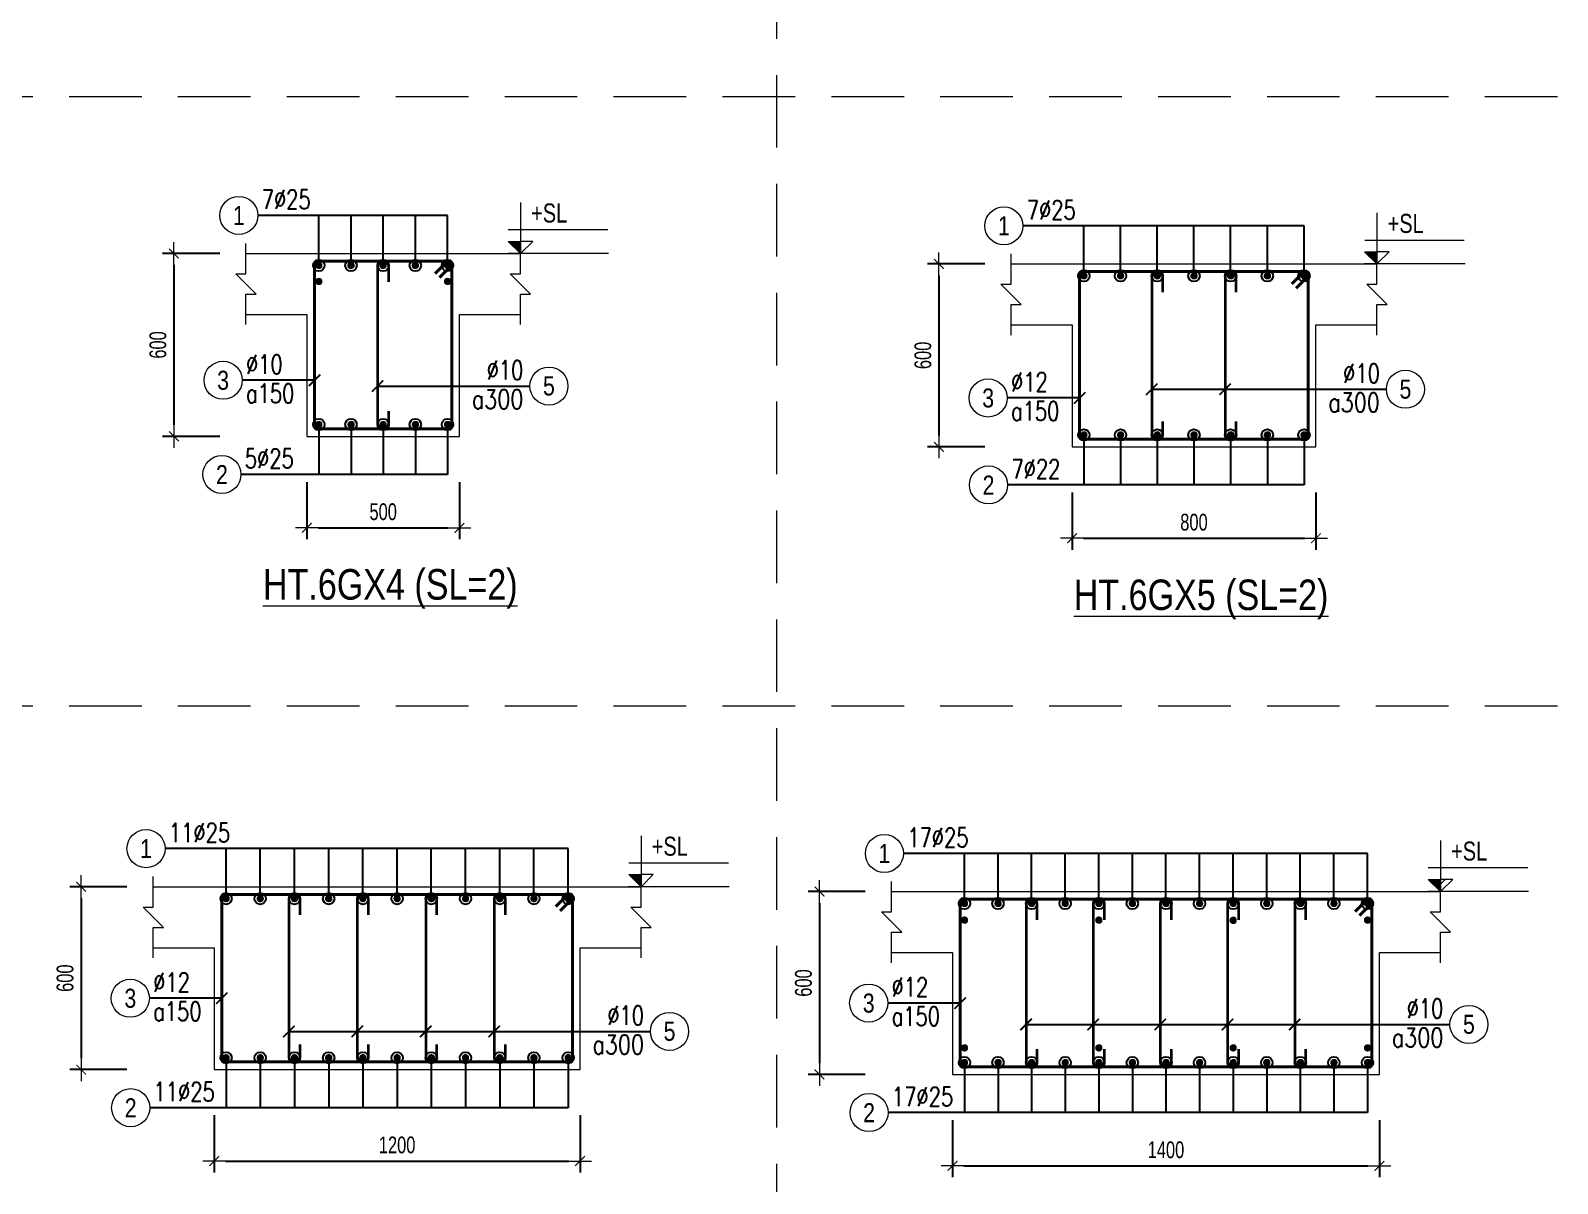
# Model space of a CAD drawing. Header units: millimetres. Extents: x 225489 to 327520, y -235866 to -221866.
# Drawn here: x 259437 to 264445, y -229432 to -225649 of the extents above; entities that cross this region are included whole.
import ezdxf
from ezdxf.enums import TextEntityAlignment as Align

# ---------------------------------------------------------------- set-up
doc = ezdxf.new("R2010")
doc.units = ezdxf.units.MM
doc.header["$PDMODE"] = 3
doc.linetypes.add('HIDDEN2', pattern=[4.762499999999999, 3.175, -1.5875])
doc.layers.get('0').update_dxf_attribs({"lineweight": 20})
doc.layers.get('Defpoints').update_dxf_attribs({"color": 151, "lineweight": 9})
for name, color, linetype, lineweight in [('NDC_S_ANNO', 7, 'Continuous', 20), ('NDC_S_CONTINUOUS', 3, 'Continuous', 20), ('NDC_S_DIM', 1, 'Continuous', 15), ('NDC_S_HIDDEN', 8, 'HIDDEN2', 13), ('NDC_S_REBAR', 4, 'Continuous', 35), ('NDC_S_STIRRUP', 4, 'Continuous', 40), ('NDC_S_TEXT SYMBOL', 7, 'Continuous', 20), ('NDC_S_THIN LINE', 8, 'Continuous', 9), ('NDC_S_VN TEXT', 7, 'Continuous', 20)]:
    doc.layers.add(name, color=color, linetype=linetype, lineweight=lineweight)
doc.styles.add('ARIAL', font='arial.ttf', dxfattribs={"width": 0.8})
doc.styles.add('NDC_ANNO', font='', dxfattribs={"width": 0.8})
doc.styles.add('NDC_DIM', font='', dxfattribs={"width": 0.75})
doc.styles.add('NDC_EN TXT', font='romans.shx', dxfattribs={"width": 0.8})
doc.styles.get('NDC_ANNO').set_extended_font_data('Dotum')
doc.styles.get('NDC_DIM').set_extended_font_data('Dotum')
doc.dimstyles.new('NDC_dim_25', dxfattribs={"dimscale": 25, "dimtxt": 2.2, "dimasz": 1.5, "dimexe": 1.5, "dimexo": 2.5, "dimgap": 1, "dimtad": 1, "dimdec": 0, "dimzin": 0, "dimdsep": 46, "dimtxsty": 'NDC_DIM', "dimblk": 'DIMMARK', "dimcen": 0.09, "dimdle": 1.2, "dimclrd": 1, "dimclre": 1, "dimclrt": 3, "dimadec": 0, "dimazin": 0, "dimtfac": 1, "dimtdec": 0, "dimtix": 1, "dimtofl": 0, "dimtmove": 0, "dimatfit": 3, "dimfxl": 6, "dimfxlon": 1, "dimtolj": 1, "dimtzin": 0, "dimarcsym": 0})

# ---------------------------------------------------------------- blocks, each defined once
blk = doc.blocks.new('kata_block_TD')
at = {"color": 6, "linetype": 'ByBlock', "lineweight": -2, "style": 'ARIAL', "width": 0.8}
blk.add_attdef('SECTDET2', text='', height=5, dxfattribs=at).set_placement((0, 7.970649532882817), align=Align.CENTER)
at = {"color": 0, "linetype": 'ByBlock', "lineweight": -2, "style": 'ARIAL', "width": 0.8}
blk.add_attdef('SECTDET1', text='', height=5, dxfattribs=at).set_placement((0, 1.470649532882817), align=Align.CENTER)
at = {"color": 3, "lineweight": 25, "style": 'ARIAL', "width": 0.8}
blk.add_attdef('SSCALE', text='', height=2.5, dxfattribs=at).set_placement((0, -3.998868953555331), align=Align.CENTER)
blk = doc.blocks.new('kata_block_CT')
at = {"layer": 'NDC_S_ANNO'}
blk.add_hatch(color=3, dxfattribs=at).paths.add_polyline_path([(0, 1.596954857557648), (-1.612010908633238, 1.596954857557648), (0, 0)])
at = {"layer": 'NDC_S_ANNO', "ltscale": 50}
h = blk.add_hatch(dxfattribs=at)
h.set_pattern_fill('ANSI31', color=256, scale=1.406250541793835, style=0)
h.set_pattern_definition([(45.00000000000001, (0, 5.456968210637569e-12), (-3.157122508925224, 3.157122508925225), [])])
h.paths.add_polyline_path([(0, 1.596954857557648), (0, 0), (1.612010908924276, 1.596954857557648)])
for p, q in [((-1.592704896858777, 3.140833880479477), (11.46947077315417, 3.140833880479477)), ((11.56125648126181, 5.456968210637569e-12), (-1.63869572513795, 5.456968210637569e-12))]:
    blk.add_line(p, q, dxfattribs=at)
for points in [[(0, 6.69495074864426), (0, 0)], [(0, 0), (-1.612010908924276, 1.596954857557648), (0, 1.596954857557648)], [(0, 0), (1.612010908924276, 1.596954857557648), (0, 1.596954857557648)]]:
    blk.add_lwpolyline(points, dxfattribs=at)
at = {"layer": 'NDC_S_ANNO', "color": 8, "ltscale": 50}
blk.add_lwpolyline([(0, 0), (-1.612010908633238, 1.596954857557648), (0, 1.596954857557648)], dxfattribs=at)
at = {"layer": 'NDC_S_TEXT SYMBOL', "color": 3, "style": 'NDC_ANNO', "width": 0.8}
blk.add_attdef('CT', (1.409564409346785, 4.068271311703938), '', height=2.5, dxfattribs=at)
blk = doc.blocks.new('DIMMARK')
at = {"layer": 'NDC_S_DIM', "color": 1}
blk.add_line((-1.5, 0), (1, 0), dxfattribs=at)
at = {"layer": 'NDC_S_DIM', "color": 2, "const_width": 0.1}
blk.add_lwpolyline([(-0.4242640687119285, -0.4242640687119285), (0.4242640687119285, 0.4242640687119285)], dxfattribs=at)
blk = doc.blocks.new('*D120')
at = {"layer": 'Defpoints', "color": 0, "transparency": 16777216}
for p in [(260343.6707836413, -226980.4652427746), (260843.6707836413, -226980.4652427746), (260843.6707836413, -227280.4652427746)]:
    blk.add_point(p, dxfattribs=at)
at = {"layer": 'NDC_S_DIM', "color": 1, "lineweight": -2, "transparency": 16777216}
for p, q in [((260343.6707836413, -227130.4652427746), (260343.6707836413, -227317.9652427746)), ((260843.6707836413, -227130.4652427746), (260843.6707836413, -227317.9652427746)), ((260381.1707836413, -227280.4652427746), (260806.1707836413, -227280.4652427746))]:
    blk.add_line(p, q, dxfattribs=at)
at = {"layer": 'NDC_S_DIM', "color": 1, "lineweight": -2, "transparency": 16777216, "xscale": 37.5, "yscale": 37.5, "zscale": 37.5, "rotation": 180}
blk.add_blockref('DIMMARK', (260343.6707836413, -227280.4652427746), dxfattribs=at)
at = {"layer": 'NDC_S_DIM', "color": 1, "lineweight": -2, "transparency": 16777216, "xscale": 37.5, "yscale": 37.5, "zscale": 37.5}
blk.add_blockref('DIMMARK', (260843.6707836413, -227280.4652427746), dxfattribs=at)
at = {"layer": 'NDC_S_DIM', "color": 3, "transparency": 16777216, "insert": (260593.6707836413, -227227.9652427746), "char_height": 55.00000000000001, "attachment_point": 5, "style": 'NDC_DIM'}
blk.add_mtext('\\A1;500', dxfattribs=at)
blk = doc.blocks.new('*D121')
at = {"layer": 'Defpoints', "color": 0, "transparency": 16777216}
for p in [(260413.3439081856, -226380.4652427746), (259907.3439081856, -226980.4652427746), (260413.3439081856, -226980.4652427746)]:
    blk.add_point(p, dxfattribs=at)
at = {"layer": 'NDC_S_DIM', "color": 1, "lineweight": -2, "transparency": 16777216}
for p, q in [((260057.3439081856, -226380.4652427746), (259869.8439081856, -226380.4652427746)), ((259907.3439081856, -226417.9652427746), (259907.3439081856, -226942.9652427746)), ((260057.3439081856, -226980.4652427746), (259869.8439081856, -226980.4652427746))]:
    blk.add_line(p, q, dxfattribs=at)
at = {"layer": 'NDC_S_DIM', "color": 1, "lineweight": -2, "transparency": 16777216, "xscale": 37.5, "yscale": 37.5, "zscale": 37.5}
for p, rotation in [((259907.3439081856, -226380.4652427746), 90), ((259907.3439081856, -226980.4652427746), 270)]:
    blk.add_blockref('DIMMARK', p, dxfattribs=dict(at, rotation=rotation))
at = {"layer": 'NDC_S_DIM', "color": 3, "transparency": 16777216, "insert": (259854.8439081857, -226680.4652427746), "char_height": 55.00000000000001, "attachment_point": 5, "rotation": 90, "style": 'NDC_DIM'}
blk.add_mtext('\\A1;600', dxfattribs=at)
blk = doc.blocks.new('kata_block_THEP')
at = {"layer": 'NDC_S_REBAR', "color": 0}
for p, q in [((-0.5, 0), (0.5, 0)), ((-0.3535533905960619, 0.353553390592424), (0.3535533905960619, -0.353553390592424)), ((0.3535533905960619, 0.353553390592424), (-0.3535533905960619, -0.353553390592424)), ((0, 0.5), (0, -0.5))]:
    blk.add_line(p, q, dxfattribs=at)
at = {"layer": 'NDC_S_REBAR', "color": 0, "const_width": 0.08333333333333334}
blk.add_lwpolyline([(-0.5, -1.818989403545856e-12, 1), (0.5000000000145519, -1.818989403545856e-12, 1), (-0.5, -1.818989403545856e-12, 1)], format="xyb", dxfattribs=at)
blk = doc.blocks.new('*U11')
blk.add_circle((-2.5, 0), 2.5)
at = {"layer": 'NDC_S_VN TEXT', "color": 3, "style": 'NDC_EN TXT', "width": 0.75}
blk.add_attdef('DK1', (0.5, 0.8455043070534884), '', height=2.5, dxfattribs=at)
at = {"layer": 'NDC_S_VN TEXT', "color": 7, "style": 'ARIAL', "width": 0.8}
blk.add_attdef('SH2', text='', height=2.5, dxfattribs=at).set_placement((-2.5, 0), align=Align.MIDDLE)
blk = doc.blocks.new('*U12')
blk.add_circle((-2.5, 0), 2.5)
at = {"layer": 'NDC_S_VN TEXT', "color": 3, "style": 'NDC_EN TXT', "width": 0.75}
for tag, p in [('DK1', (0.5, 0.8455043070534884)), ('KC1', (0.5, -2.972544307831413))]:
    blk.add_attdef(tag, p, '', height=2.5, dxfattribs=at)
at = {"layer": 'NDC_S_VN TEXT', "color": 7, "style": 'ARIAL', "width": 0.8}
blk.add_attdef('SH2', text='', height=2.5, dxfattribs=at).set_placement((-2.5, 0), align=Align.MIDDLE)
blk = doc.blocks.new('*U15')
blk.add_circle((2.5, 0), 2.5)
at = {"layer": 'NDC_S_VN TEXT', "color": 3, "style": 'NDC_EN TXT'}
for tag, width, p in [('DK2', 0.75, (-0.85, 0.8455043070534884)), ('KC2', 0.8, (-0.85, -2.972544307831413))]:
    blk.add_attdef(tag, text='', height=2.5, dxfattribs=dict(at, width=width)).set_placement(p, align=Align.RIGHT)
at = {"layer": 'NDC_S_VN TEXT', "color": 7, "style": 'ARIAL', "width": 0.8}
blk.add_attdef('SH3', text='', height=2.5, dxfattribs=at).set_placement((2.5, 0), align=Align.MIDDLE)
blk = doc.blocks.new('*D122')
at = {"layer": 'Defpoints', "color": 0, "transparency": 16777216}
for p in [(262852.7823761876, -227014.6993829736), (263652.7823761876, -227014.6993829736), (263652.7823761876, -227314.6993829736)]:
    blk.add_point(p, dxfattribs=at)
at = {"layer": 'NDC_S_DIM', "color": 1, "lineweight": -2, "transparency": 16777216}
for p, q in [((262852.7823761876, -227164.6993829736), (262852.7823761876, -227352.1993829736)), ((263652.7823761876, -227164.6993829736), (263652.7823761876, -227352.1993829736)), ((262890.2823761876, -227314.6993829736), (263615.2823761876, -227314.6993829736))]:
    blk.add_line(p, q, dxfattribs=at)
at = {"layer": 'NDC_S_DIM', "color": 1, "lineweight": -2, "transparency": 16777216, "xscale": 37.5, "yscale": 37.5, "zscale": 37.5, "rotation": 180}
blk.add_blockref('DIMMARK', (262852.7823761876, -227314.6993829736), dxfattribs=at)
at = {"layer": 'NDC_S_DIM', "color": 1, "lineweight": -2, "transparency": 16777216, "xscale": 37.5, "yscale": 37.5, "zscale": 37.5}
blk.add_blockref('DIMMARK', (263652.7823761876, -227314.6993829736), dxfattribs=at)
at = {"layer": 'NDC_S_DIM', "color": 3, "transparency": 16777216, "insert": (263252.7823761876, -227262.1993829736), "char_height": 55.00000000000001, "attachment_point": 5, "style": 'NDC_DIM'}
blk.add_mtext('\\A1;800', dxfattribs=at)
blk = doc.blocks.new('*D123')
at = {"layer": 'Defpoints', "color": 0, "transparency": 16777216}
for p in [(262922.4555007319, -226414.6993829736), (262416.4555007319, -227014.6993829736), (262922.4555007319, -227014.6993829736)]:
    blk.add_point(p, dxfattribs=at)
at = {"layer": 'NDC_S_DIM', "color": 1, "lineweight": -2, "transparency": 16777216}
for p, q in [((262566.4555007319, -226414.6993829736), (262378.9555007319, -226414.6993829736)), ((262416.4555007319, -226452.1993829736), (262416.4555007319, -226977.1993829736)), ((262566.4555007319, -227014.6993829736), (262378.9555007319, -227014.6993829736))]:
    blk.add_line(p, q, dxfattribs=at)
at = {"layer": 'NDC_S_DIM', "color": 1, "lineweight": -2, "transparency": 16777216, "xscale": 37.5, "yscale": 37.5, "zscale": 37.5}
for p, rotation in [((262416.4555007319, -226414.6993829736), 90), ((262416.4555007319, -227014.6993829736), 270)]:
    blk.add_blockref('DIMMARK', p, dxfattribs=dict(at, rotation=rotation))
at = {"layer": 'NDC_S_DIM', "color": 3, "transparency": 16777216, "insert": (262363.955500732, -226714.6993829736), "char_height": 55.00000000000001, "attachment_point": 5, "rotation": 90, "style": 'NDC_DIM'}
blk.add_mtext('\\A1;600', dxfattribs=at)
blk = doc.blocks.new('*D134')
at = {"layer": 'Defpoints', "color": 0, "transparency": 16777216}
for p in [(260039.286573992, -229058.0745190962), (261239.286573992, -229058.0745190962), (261239.286573992, -229358.0745190962)]:
    blk.add_point(p, dxfattribs=at)
at = {"layer": 'NDC_S_DIM', "color": 1, "lineweight": -2, "transparency": 16777216}
for p, q in [((260039.286573992, -229208.0745190962), (260039.286573992, -229395.5745190962)), ((261239.286573992, -229208.0745190962), (261239.286573992, -229395.5745190962)), ((260076.786573992, -229358.0745190962), (261201.786573992, -229358.0745190962))]:
    blk.add_line(p, q, dxfattribs=at)
at = {"layer": 'NDC_S_DIM', "color": 1, "lineweight": -2, "transparency": 16777216, "xscale": 37.5, "yscale": 37.5, "zscale": 37.5, "rotation": 180}
blk.add_blockref('DIMMARK', (260039.286573992, -229358.0745190962), dxfattribs=at)
at = {"layer": 'NDC_S_DIM', "color": 1, "lineweight": -2, "transparency": 16777216, "xscale": 37.5, "yscale": 37.5, "zscale": 37.5}
blk.add_blockref('DIMMARK', (261239.286573992, -229358.0745190962), dxfattribs=at)
at = {"layer": 'NDC_S_DIM', "color": 3, "transparency": 16777216, "insert": (260639.286573992, -229305.5745190962), "char_height": 55.00000000000001, "attachment_point": 5, "style": 'NDC_DIM'}
blk.add_mtext('\\A1;1200', dxfattribs=at)
blk = doc.blocks.new('*D135')
at = {"layer": 'Defpoints', "color": 0, "transparency": 16777216}
for p in [(260108.9596985363, -228458.0745190962), (259602.9596985363, -229058.0745190962), (260108.9596985363, -229058.0745190962)]:
    blk.add_point(p, dxfattribs=at)
at = {"layer": 'NDC_S_DIM', "color": 1, "lineweight": -2, "transparency": 16777216}
for p, q in [((259752.9596985363, -228458.0745190962), (259565.4596985363, -228458.0745190962)), ((259602.9596985363, -228495.5745190962), (259602.9596985363, -229020.5745190962)), ((259752.9596985363, -229058.0745190962), (259565.4596985363, -229058.0745190962))]:
    blk.add_line(p, q, dxfattribs=at)
at = {"layer": 'NDC_S_DIM', "color": 1, "lineweight": -2, "transparency": 16777216, "xscale": 37.5, "yscale": 37.5, "zscale": 37.5}
for p, rotation in [((259602.9596985363, -228458.0745190962), 90), ((259602.9596985363, -229058.0745190962), 270)]:
    blk.add_blockref('DIMMARK', p, dxfattribs=dict(at, rotation=rotation))
at = {"layer": 'NDC_S_DIM', "color": 3, "transparency": 16777216, "insert": (259550.4596985364, -228758.0745190962), "char_height": 55.00000000000001, "attachment_point": 5, "rotation": 90, "style": 'NDC_DIM'}
blk.add_mtext('\\A1;600', dxfattribs=at)
blk = doc.blocks.new('*D136')
at = {"layer": 'Defpoints', "color": 0, "transparency": 16777216}
for p in [(262460.9798086719, -229073.9738189818), (263860.9798086719, -229073.9738189818), (263860.9798086719, -229373.9738189818)]:
    blk.add_point(p, dxfattribs=at)
at = {"layer": 'NDC_S_DIM', "color": 1, "lineweight": -2, "transparency": 16777216}
for p, q in [((262460.9798086719, -229223.9738189818), (262460.9798086719, -229411.4738189818)), ((263860.9798086719, -229223.9738189818), (263860.9798086719, -229411.4738189818)), ((262498.4798086719, -229373.9738189818), (263823.4798086719, -229373.9738189818))]:
    blk.add_line(p, q, dxfattribs=at)
at = {"layer": 'NDC_S_DIM', "color": 1, "lineweight": -2, "transparency": 16777216, "xscale": 37.5, "yscale": 37.5, "zscale": 37.5, "rotation": 180}
blk.add_blockref('DIMMARK', (262460.9798086719, -229373.9738189818), dxfattribs=at)
at = {"layer": 'NDC_S_DIM', "color": 1, "lineweight": -2, "transparency": 16777216, "xscale": 37.5, "yscale": 37.5, "zscale": 37.5}
blk.add_blockref('DIMMARK', (263860.9798086719, -229373.9738189818), dxfattribs=at)
at = {"layer": 'NDC_S_DIM', "color": 3, "transparency": 16777216, "insert": (263160.9798086719, -229321.4738189818), "char_height": 55.00000000000001, "attachment_point": 5, "style": 'NDC_DIM'}
blk.add_mtext('\\A1;1400', dxfattribs=at)
blk = doc.blocks.new('*D137')
at = {"layer": 'Defpoints', "color": 0, "transparency": 16777216}
for p in [(262530.6529332162, -228473.9738189818), (262024.6529332162, -229073.9738189818), (262530.6529332162, -229073.9738189818)]:
    blk.add_point(p, dxfattribs=at)
at = {"layer": 'NDC_S_DIM', "color": 1, "lineweight": -2, "transparency": 16777216}
for p, q in [((262174.6529332162, -228473.9738189818), (261987.1529332162, -228473.9738189818)), ((262024.6529332162, -228511.4738189818), (262024.6529332162, -229036.4738189818)), ((262174.6529332162, -229073.9738189818), (261987.1529332162, -229073.9738189818))]:
    blk.add_line(p, q, dxfattribs=at)
at = {"layer": 'NDC_S_DIM', "color": 1, "lineweight": -2, "transparency": 16777216, "xscale": 37.5, "yscale": 37.5, "zscale": 37.5}
for p, rotation in [((262024.6529332162, -228473.9738189818), 90), ((262024.6529332162, -229073.9738189818), 270)]:
    blk.add_blockref('DIMMARK', p, dxfattribs=dict(at, rotation=rotation))
at = {"layer": 'NDC_S_DIM', "color": 3, "transparency": 16777216, "insert": (261972.1529332162, -228773.9738189818), "char_height": 55.00000000000001, "attachment_point": 5, "rotation": 90, "style": 'NDC_DIM'}
blk.add_mtext('\\A1;600', dxfattribs=at)

msp = doc.modelspace()

# ---------------------------------------------------------------- linework, layer by layer
at = {"layer": 'NDC_S_CONTINUOUS'}
for points in [[(260143.6707836413, -226380.4652427746), (260343.6707836413, -226380.4652427746), (260343.6707836413, -226380.4652427746), (260843.6707836413, -226380.4652427746), (260843.6707836413, -226380.4652427746), (261043.6707836413, -226380.4652427746)], [(262652.7823761876, -226414.6993829736), (262852.7823761876, -226414.6993829736), (262852.7823761876, -226414.6993829736), (263652.7823761876, -226414.6993829736), (263652.7823761876, -226414.6993829736), (263852.7823761876, -226414.6993829736)], [(260143.6707836413, -226580.4652427746), (260343.6707836413, -226580.4652427746), (260343.6707836413, -226980.4652427746), (260843.6707836413, -226980.4652427746), (260843.6707836413, -226580.4652427746), (261043.6707836413, -226580.4652427746)], [(262652.7823761876, -226614.6993829736), (262852.7823761876, -226614.6993829736), (262852.7823761876, -227014.6993829736), (263652.7823761876, -227014.6993829736), (263652.7823761876, -226614.6993829736), (263852.7823761876, -226614.6993829736)], [(259839.286573992, -228458.0745190962), (260039.286573992, -228458.0745190962), (260039.286573992, -228458.0745190962), (261239.286573992, -228458.0745190962), (261239.286573992, -228458.0745190962), (261439.286573992, -228458.0745190962)], [(262260.9798086719, -228473.9738189818), (262460.9798086719, -228473.9738189818), (262460.9798086719, -228473.9738189818), (263860.9798086719, -228473.9738189818), (263860.9798086719, -228473.9738189818), (264060.9798086719, -228473.9738189818)], [(259839.286573992, -228658.0745190962), (260039.286573992, -228658.0745190962), (260039.286573992, -229058.0745190962), (261239.286573992, -229058.0745190962), (261239.286573992, -228658.0745190962), (261439.286573992, -228658.0745190962)], [(262260.9798086719, -228673.9738189818), (262460.9798086719, -228673.9738189818), (262460.9798086719, -229073.9738189818), (263860.9798086719, -229073.9738189818), (263860.9798086719, -228673.9738189818), (264060.9798086719, -228673.9738189818)]]:
    msp.add_lwpolyline(points, dxfattribs=at)
at = {"layer": 'NDC_S_HIDDEN', "ltscale": 75}
for p, q in [((261883.4510749156, -221865.8761660784), (261883.4510749156, -235865.8761660625)), ((264444.9620122843, -225865.8761660739), (246514.3854507044, -225865.8761660738)), ((264444.9620122843, -227865.8761660716), (246514.3854507044, -227865.8761660715))]:
    msp.add_line(p, q, dxfattribs=at)
at = {"layer": 'NDC_S_REBAR'}
for points in [[(260612.1027836413, -226472.8099327079), (260612.1027836413, -226423.8967628981, 0.9999999999999999), (260575.2387836413, -226423.8967628981), (260575.2387836413, -226937.0332427745, 0.9999999999999999), (260612.1027836413, -226937.0332427745), (260612.1027836413, -226897.7763517657, -0.414213562)], [(263151.0140463768, -226507.0440729069), (263151.0140463768, -226458.1309030971, 0.9999999999999999), (263114.1500463769, -226458.1309030971), (263114.1500463769, -226971.2673829735, 0.9999999999999999), (263151.0140463768, -226971.2673829735), (263151.0140463768, -226932.0104919647, -0.414213562)], [(263391.6807130433, -226507.0440729069), (263391.6807130433, -226458.1309030971, 0.9999999999999999), (263354.8167130433, -226458.1309030971), (263354.8167130433, -226971.2673829735, 0.9999999999999999), (263391.6807130433, -226971.2673829735), (263391.6807130433, -226932.0104919647, -0.414213562)], [(260320.9855704654, -228550.4192090295), (260320.9855704654, -228501.5060392197, 0.9999999999999999), (260284.1215704654, -228501.5060392197), (260284.1215704654, -229014.6425190961, 0.9999999999999999), (260320.9855704654, -229014.6425190961), (260320.9855704654, -228975.3856280873, -0.414213562)], [(260545.6515775187, -228550.4192090295), (260545.6515775187, -228501.5060392197, 0.9999999999999999), (260508.7875775186, -228501.5060392197), (260508.7875775186, -229014.6425190961, 0.9999999999999999), (260545.6515775187, -229014.6425190961), (260545.6515775187, -228975.3856280873, -0.414213562)], [(260770.0515775187, -228550.4192090296), (260770.0515775187, -228501.5060392197, 0.9999999999999999), (260733.1875775186, -228501.5060392197), (260733.1875775186, -229014.6425190962, 0.9999999999999999), (260770.0515775187, -229014.6425190962), (260770.0515775187, -228975.3856280874, -0.414213562)], [(260994.4515775185, -228550.4192090296), (260994.4515775185, -228501.5060392197, 0.9999999999999999), (260957.5875775185, -228501.5060392197), (260957.5875775185, -229014.6425190962, 0.9999999999999999), (260994.4515775185, -229014.6425190962), (260994.4515775185, -228975.3856280874, -0.414213562)], [(262738.8781455359, -228566.3185089151), (262738.8781455359, -228517.4053391053, 0.9999999999999999), (262702.0141455359, -228517.4053391053), (262702.0141455359, -229030.5418189817, 0.9999999999999999), (262738.8781455359, -229030.5418189817), (262738.8781455359, -228991.2849279729, -0.414213562)], [(262958.9454718078, -228566.3185089151), (262958.9454718078, -228517.4053391053, 0.9999999999999999), (262922.0814718078, -228517.4053391053), (262922.0814718078, -229030.5418189817, 0.9999999999999999), (262958.9454718078, -229030.5418189817), (262958.9454718078, -228991.2849279729, -0.414213562)], [(263179.2788051453, -228566.3185089151), (263179.2788051453, -228517.4053391053, 0.9999999999999999), (263142.4148051452, -228517.4053391053), (263142.4148051452, -229030.5418189818, 0.9999999999999999), (263179.2788051453, -229030.5418189818), (263179.2788051453, -228991.2849279729, -0.414213562)], [(263399.6121384826, -228566.3185089151), (263399.6121384826, -228517.4053391053, 0.9999999999999999), (263362.7481384826, -228517.4053391053), (263362.7481384826, -229030.5418189818, 0.9999999999999999), (263399.6121384826, -229030.5418189818), (263399.6121384826, -228991.2849279729, -0.414213562)], [(263619.9454718159, -228566.3185089152), (263619.9454718159, -228517.4053391053, 0.9999999999999999), (263583.0814718159, -228517.4053391053), (263583.0814718159, -229030.5418189818, 0.9999999999999999), (263619.9454718159, -229030.5418189818), (263619.9454718159, -228991.284927973, -0.414213562)]]:
    msp.add_lwpolyline(points, format="xyb", dxfattribs=at)
at = {"layer": 'NDC_S_STIRRUP'}
for points in [[(260764.6707836413, -226445.4652427746), (260804.6707836413, -226405.4652427746, -0.414213562), (260818.6707836413, -226419.4652427746), (260818.6707836413, -226941.4652427746, -0.414213562), (260804.6707836413, -226955.4652427746), (260382.6707836413, -226955.4652427746, -0.414213562), (260368.6707836413, -226941.4652427746), (260368.6707836413, -226419.4652427746, -0.414213562), (260382.6707836413, -226405.4652427746), (260804.6707836413, -226405.4652427746, -0.414213562), (260818.6707836413, -226419.4652427746), (260778.6707836413, -226459.4652427746)], [(263573.7823761876, -226479.6993829736), (263613.7823761876, -226439.6993829736, -0.414213562), (263627.7823761876, -226453.6993829736), (263627.7823761876, -226975.6993829736, -0.414213562), (263613.7823761876, -226989.6993829736), (262891.7823761876, -226989.6993829736, -0.414213562), (262877.7823761876, -226975.6993829736), (262877.7823761876, -226453.6993829736, -0.414213562), (262891.7823761876, -226439.6993829736), (263613.7823761876, -226439.6993829736, -0.414213562), (263627.7823761876, -226453.6993829736), (263587.7823761876, -226493.6993829736)], [(261160.286573992, -228523.0745190962), (261200.286573992, -228483.0745190962, -0.414213562), (261214.286573992, -228497.0745190962), (261214.286573992, -229019.0745190962, -0.414213562), (261200.286573992, -229033.0745190962), (260078.286573992, -229033.0745190962, -0.414213562), (260064.286573992, -229019.0745190962), (260064.286573992, -228497.0745190962, -0.414213562), (260078.286573992, -228483.0745190962), (261200.286573992, -228483.0745190962, -0.414213562), (261214.286573992, -228497.0745190962), (261174.286573992, -228537.0745190962)], [(263781.9798086719, -228538.9738189818), (263821.9798086719, -228498.9738189818, -0.414213562), (263835.9798086719, -228512.9738189818), (263835.9798086719, -229034.9738189818, -0.414213562), (263821.9798086719, -229048.9738189818), (262499.9798086719, -229048.9738189818, -0.414213562), (262485.9798086719, -229034.9738189818), (262485.9798086719, -228512.9738189818, -0.414213562), (262499.9798086719, -228498.9738189818), (263821.9798086719, -228498.9738189818, -0.414213562), (263835.9798086719, -228512.9738189818), (263795.9798086719, -228552.9738189818)]]:
    msp.add_lwpolyline(points, format="xyb", dxfattribs=at)
at = {"layer": 'NDC_S_THIN LINE'}
for points in [[(260143.6707836413, -226613.7985761079), (260143.6707836413, -226513.7985761079), (260177.0041169747, -226513.7985761079), (260110.337450308, -226447.1319094413), (260143.6707836413, -226447.1319094413), (260143.6707836413, -226347.1319094413)], [(261043.6707836413, -226613.7985761079), (261043.6707836413, -226513.7985761079), (261077.0041169747, -226513.7985761079), (261010.337450308, -226447.1319094413), (261043.6707836413, -226447.1319094413), (261043.6707836413, -226347.1319094413)], [(262652.7823761876, -226648.0327163069), (262652.7823761876, -226548.0327163069), (262686.115709521, -226548.0327163069), (262619.4490428544, -226481.3660496403), (262652.7823761877, -226481.3660496403), (262652.7823761877, -226381.3660496403)], [(263852.7823761876, -226648.0327163069), (263852.7823761876, -226548.0327163069), (263886.115709521, -226548.0327163069), (263819.4490428544, -226481.3660496403), (263852.7823761877, -226481.3660496403), (263852.7823761877, -226381.3660496403)], [(259839.286573992, -228691.4078524295), (259839.286573992, -228591.4078524295), (259872.6199073254, -228591.4078524295), (259805.9532406587, -228524.7411857629), (259839.2865739921, -228524.7411857629), (259839.2865739921, -228424.7411857629)], [(261439.286573992, -228691.4078524295), (261439.286573992, -228591.4078524295), (261472.6199073254, -228591.4078524295), (261405.9532406587, -228524.7411857629), (261439.2865739921, -228524.7411857629), (261439.2865739921, -228424.7411857629)], [(262260.9798086719, -228707.3071523151), (262260.9798086719, -228607.3071523151), (262294.3131420052, -228607.3071523151), (262227.6464753386, -228540.6404856484), (262260.9798086719, -228540.6404856484), (262260.9798086719, -228440.6404856484)], [(264060.9798086719, -228707.3071523151), (264060.9798086719, -228607.3071523151), (264094.3131420052, -228607.3071523151), (264027.6464753386, -228540.6404856484), (264060.9798086719, -228540.6404856484), (264060.9798086719, -228440.6404856484)]]:
    msp.add_lwpolyline(points, dxfattribs=at)

# ---------------------------------------------------------------- block references
at = {"layer": 'NDC_S_REBAR', "xscale": 22, "yscale": 22, "zscale": 22}
for p in [(260382.6707836413, -226419.4652427746), (260804.6707836413, -226419.4652427746), (262891.7823761876, -226453.6993829736), (263012.1157095209, -226453.6993829736), (263132.4490428542, -226453.6993829736), (263252.7823761875, -226453.6993829736), (263373.1157095209, -226453.6993829736), (263493.4490428541, -226453.6993829736), (263613.7823761876, -226453.6993829736), (260382.6707836413, -226472.1232818608), (260804.6707836413, -226472.1232818608), (260382.6707836413, -226941.4652427746), (260488.1707836413, -226941.4652427746), (260593.6707836413, -226941.4652427746), (260699.1707836413, -226941.4652427746), (260804.6707836413, -226941.4652427746), (262891.7823761876, -226975.6993829736), (263012.1157095209, -226975.6993829736), (263132.4490428542, -226975.6993829736), (263252.7823761875, -226975.6993829736), (263373.1157095209, -226975.6993829736), (263493.4490428541, -226975.6993829736), (263613.7823761876, -226975.6993829736), (260078.286573992, -228497.0745190962), (260190.4865739921, -228497.0745190962), (260302.686573992, -228497.0745190962), (260414.886573992, -228497.0745190962), (260527.086573992, -228497.0745190962), (260639.286573992, -228497.0745190962), (260751.4865739921, -228497.0745190962), (260863.686573992, -228497.0745190962), (260975.886573992, -228497.0745190962), (261088.086573992, -228497.0745190962), (261200.286573992, -228497.0745190962), (262499.9798086719, -228512.9738189818), (262610.1464753385, -228512.9738189818), (262720.3131420052, -228512.9738189818), (262830.4798086719, -228512.9738189818), (262940.6464753385, -228512.9738189818), (263050.8131420052, -228512.9738189818), (263160.9798086719, -228512.9738189818), (263271.1464753385, -228512.9738189818), (263381.3131420052, -228512.9738189818), (263491.4798086719, -228512.9738189818), (263601.6464753385, -228512.9738189818), (263711.8131420052, -228512.9738189818), (263821.9798086719, -228512.9738189818), (262499.9798086719, -228567.4467240676), (262940.6464753385, -228567.4467240676), (263381.1801384825, -228568.2760101614), (263821.9798086719, -228567.4467240676), (260078.286573992, -229019.0745190962), (260190.4865739921, -229019.0745190962), (260302.686573992, -229019.0745190962), (260414.886573992, -229019.0745190962), (260527.086573992, -229019.0745190962), (260639.286573992, -229019.0745190962), (260751.4865739921, -229019.0745190962), (260863.686573992, -229019.0745190962), (260975.886573992, -229019.0745190962), (261088.086573992, -229019.0745190962), (261200.286573992, -229019.0745190962), (262499.9798086719, -228986.9320015577), (262940.6464753385, -228986.9320015577), (263381.3131420052, -228986.9320015577), (263821.9798086719, -228986.9320015577), (262499.9798086719, -229034.9738189818), (262610.1464753385, -229034.9738189818), (262720.3131420052, -229034.9738189818), (262830.4798086719, -229034.9738189818), (262940.6464753385, -229034.9738189818), (263050.8131420052, -229034.9738189818), (263160.9798086719, -229034.9738189818), (263271.1464753385, -229034.9738189818), (263381.3131420052, -229034.9738189818), (263491.4798086719, -229034.9738189818), (263601.6464753385, -229034.9738189818), (263711.8131420052, -229034.9738189818), (263821.9798086719, -229034.9738189818)]:
    msp.add_blockref('kata_block_THEP', p, dxfattribs=at)
at = {"layer": 'NDC_S_REBAR', "xscale": -22, "yscale": 22, "zscale": 22, "rotation": 180}
for p in [(260488.1707836413, -226419.4652427746), (260593.6707836413, -226419.4652427746), (260699.1707836413, -226419.4652427746)]:
    msp.add_blockref('kata_block_THEP', p, dxfattribs=at)
at = {"layer": 'NDC_S_THIN LINE', "xscale": 25, "yscale": 25, "zscale": 25}
for name, p, values in [('*U11', (260182.6707836413, -226255.4652427746), {'SH2': '1', 'DK1': '7%%c25'}), ('*U11', (262691.7823761876, -226289.6993829736), {'SH2': '1', 'DK1': '7%%c25'}), ('*U12', (260131.1707836413, -226796.2859133842), {'SH2': '3', 'DK1': '%%c10', 'KC1': 'a150'}), ('*U15', (261074.7269825055, -226815.3815056614), {'SH3': '5', 'DK2': '%%c10', 'KC2': 'a300'}), ('*U15', (263883.8385750519, -226825.8569550786), {'SH3': '5', 'DK2': '%%c10', 'KC2': 'a300'}), ('*U12', (262640.2823761876, -226854.3910845852), {'SH2': '3', 'DK1': '%%c12', 'KC1': 'a150'}), ('*U11', (260127.2123357928, -227105.4652427746), {'SH2': '2', 'DK1': '5%%c25'}), ('*U11', (262641.4734078108, -227139.6993829736), {'SH2': '2', 'DK1': '7%%c22'}), ('*U11', (259878.286573992, -228333.0745190962), {'SH2': '1', 'DK1': '11%%c25'}), ('*U11', (262299.9798086719, -228348.9738189818), {'SH2': '1', 'DK1': '17%%c25'}), ('*U12', (259826.786573992, -228823.8951897058), {'SH2': '3', 'DK1': '%%c12', 'KC1': 'a150'}), ('*U12', (262248.4798086719, -228839.7944895914), {'SH2': '3', 'DK1': '%%c12', 'KC1': 'a150'}), ('*U15', (261470.3427728562, -228932.7573495463), {'SH3': '5', 'DK2': '%%c10', 'KC2': 'a300'}), ('*U15', (264092.0360075361, -228909.964225858), {'SH3': '5', 'DK2': '%%c10', 'KC2': 'a300'}), ('*U11', (259827.9776056152, -229183.0745190962), {'SH2': '2', 'DK1': '11%%c25'}), ('*U11', (262249.670840295, -229198.9738189818), {'SH2': '2', 'DK1': '17%%c25'})]:
    msp.add_blockref(name, p, dxfattribs=at).add_auto_attribs(values)
at = {"layer": 'NDC_S_VN TEXT', "xscale": 25, "yscale": 25, "zscale": 25}
for p in [(261043.6707836413, -226380.4652427746), (263852.7823761876, -226414.6993829736), (261439.286573992, -228458.0745190962), (264060.9798086719, -228473.9738189818)]:
    msp.add_blockref('kata_block_CT', p, dxfattribs=at).add_auto_attribs({'CT': '+SL'})
at = {"layer": 'NDC_S_VN TEXT'}
ref = msp.add_blockref('kata_block_TD', (260616.9291579989, -227545.3708897116), dxfattribs=dict(at, xscale=20, yscale=20, zscale=20))
ref.add_attrib('SECTDET1', '%%uHT.6GX4 (SL=2)', dxfattribs={"layer": '0', "color": 0, "linetype": 'ByBlock', "lineweight": -2, "height": 100, "style": 'ARIAL', "width": 0.8}).set_placement((260616.9291579989, -227515.9578990539), align=Align.CENTER)
ref = msp.add_blockref('kata_block_TD', (263276.0407505452, -227579.6050299106), dxfattribs=dict(at, xscale=20, yscale=20, zscale=20))
ref.add_attrib('SECTDET1', '%%uHT.6GX5 (SL=2)', dxfattribs={"layer": '0', "color": 0, "linetype": 'ByBlock', "lineweight": -2, "height": 100, "style": 'ARIAL', "width": 0.8}).set_placement((263276.0407505452, -227550.1920392529), align=Align.CENTER)

# ---------------------------------------------------------------- dimensions: what is measured, and where the dimension line sits
at = {"layer": 'NDC_S_DIM'}
for base, p1, p2, picture, middle in [((259907.3439081856, -226980.4652427746), (260413.3439081856, -226380.4652427746), (260413.3439081856, -226980.4652427746), '*D121', (259854.8439081857, -226680.4652427746)), ((262416.4555007319, -227014.6993829736), (262922.4555007319, -226414.6993829736), (262922.4555007319, -227014.6993829736), '*D123', (262363.955500732, -226714.6993829736)), ((259602.9596985363, -229058.0745190962), (260108.9596985363, -228458.0745190962), (260108.9596985363, -229058.0745190962), '*D135', (259550.4596985364, -228758.0745190962)), ((262024.6529332162, -229073.9738189818), (262530.6529332162, -228473.9738189818), (262530.6529332162, -229073.9738189818), '*D137', (261972.1529332162, -228773.9738189818))]:
    dim = msp.add_linear_dim(base=base, p1=p1, p2=p2, angle=270, dimstyle='NDC_dim_25', dxfattribs=at)
    dim.commit()
    dim.dimension.update_dxf_attribs({"geometry": picture, "text_midpoint": middle})
for base, p1, p2, picture, middle in [((260843.6707836413, -227280.4652427746), (260343.6707836413, -226980.4652427746), (260843.6707836413, -226980.4652427746), '*D120', (260593.6707836413, -227227.9652427746)), ((263652.7823761876, -227314.6993829736), (262852.7823761876, -227014.6993829736), (263652.7823761876, -227014.6993829736), '*D122', (263252.7823761876, -227262.1993829736)), ((261239.286573992, -229358.0745190962), (260039.286573992, -229058.0745190962), (261239.286573992, -229058.0745190962), '*D134', (260639.286573992, -229305.5745190962)), ((263860.9798086719, -229373.9738189818), (262460.9798086719, -229073.9738189818), (263860.9798086719, -229073.9738189818), '*D136', (263160.9798086719, -229321.4738189818))]:
    dim = msp.add_linear_dim(base=base, p1=p1, p2=p2, dimstyle='NDC_dim_25', dxfattribs=at)
    dim.commit()
    dim.dimension.update_dxf_attribs({"geometry": picture, "text_midpoint": middle})

# ---------------------------------------------------------------- leaders
at = {"layer": 'NDC_S_THIN LINE'}
for points, override in [([(260382.6707836413, -226419.4652427746), (260382.6707836413, -226255.4652427746), (260182.6707836413, -226255.4652427746)], {"dimldrblk": 'DotBlank'}), ([(260488.1707836413, -226419.4652427746), (260488.1707836413, -226255.4652427746), (260182.6707836413, -226255.4652427746)], {"dimldrblk": 'DotBlank'}), ([(260593.6707836415, -226419.4652427746), (260593.6707836415, -226255.4652427746), (260182.6707836413, -226255.4652427746)], {"dimldrblk": 'DotBlank'}), ([(260699.1707836415, -226419.4652427746), (260699.1707836415, -226255.4652427746), (260182.6707836413, -226255.4652427746)], {"dimldrblk": 'DotBlank'}), ([(260804.6707836413, -226419.4652427746), (260804.6707836413, -226255.4652427746), (260182.6707836413, -226255.4652427746)], {"dimldrblk": 'DotBlank'}), ([(262891.7823761876, -226453.6993829736), (262891.7823761876, -226289.6993829736), (262691.7823761876, -226289.6993829736)], {"dimldrblk": 'DotBlank'}), ([(263613.7823761876, -226453.6993829736), (263613.7823761876, -226289.6993829736), (262691.7823761876, -226289.6993829736)], {"dimldrblk": 'DotBlank'}), ([(263012.1157095209, -226453.6993829736), (263012.1157095209, -226289.6993829736), (262812.115709521, -226289.6993829736)], {"dimldrblk": 'DotBlank'}), ([(263132.4490428544, -226453.6993829736), (263132.4490428544, -226289.6993829736), (262932.4490428544, -226289.6993829736)], {"dimldrblk": 'DotBlank'}), ([(263252.7823761875, -226453.6993829736), (263252.7823761875, -226289.6993829736), (263052.7823761876, -226289.6993829736)], {"dimldrblk": 'DotBlank'}), ([(263373.1157095209, -226453.6993829736), (263373.1157095209, -226289.6993829736), (263173.1157095209, -226289.6993829736)], {"dimldrblk": 'DotBlank'}), ([(263493.4490428541, -226453.6993829736), (263493.4490428541, -226289.6993829736), (263293.4490428541, -226289.6993829736)], {"dimldrblk": 'DotBlank'}), ([(260368.6707836413, -226796.2859133842), (260131.1707836413, -226796.2859133842)], {"dimldrblk": 'ArchTick'}), ([(260575.2387836413, -226815.3815056614), (261074.7269825055, -226815.3815056614)], {"dimldrblk": 'ArchTick'}), ([(263114.1500463769, -226825.8569550786), (263883.8385750519, -226825.8569550786)], {"dimldrblk": 'ArchTick'}), ([(263354.8167130433, -226825.8569550786), (263883.8385750519, -226825.8569550786)], {"dimldrblk": 'ArchTick'}), ([(262877.7823761876, -226854.3910845852), (262640.2823761876, -226854.3910845852)], {"dimldrblk": 'ArchTick'}), ([(260382.6707836413, -226941.4652427746), (260382.6707836413, -227105.4652427746), (260127.2123357928, -227105.4652427746)], {"dimldrblk": 'DotBlank'}), ([(260488.1707836413, -226941.4652427746), (260488.1707836413, -227105.4652427746), (260127.2123357928, -227105.4652427746)], {"dimldrblk": 'DotBlank'}), ([(260593.6707836413, -226941.4652427746), (260593.6707836413, -227105.4652427746), (260127.2123357928, -227105.4652427746)], {"dimldrblk": 'DotBlank'}), ([(260699.1707836413, -226941.4652427746), (260699.1707836413, -227105.4652427746), (260127.2123357928, -227105.4652427746)], {"dimldrblk": 'DotBlank'}), ([(260804.6707836413, -226941.4652427746), (260804.6707836413, -227105.4652427746), (260127.2123357928, -227105.4652427746)], {"dimldrblk": 'DotBlank'}), ([(262891.7823761876, -226975.6993829736), (262891.7823761876, -227139.6993829736), (262641.4734078108, -227139.6993829736)], {"dimldrblk": 'DotBlank'}), ([(263613.7823761876, -226975.6993829736), (263613.7823761876, -227139.6993829736), (262641.4734078108, -227139.6993829736)], {"dimldrblk": 'DotBlank'}), ([(263012.1157095209, -226975.6993829736), (263012.1157095209, -227139.6993829736), (262761.8067411442, -227139.6993829736)], {"dimldrblk": 'DotBlank'}), ([(263132.4490428544, -226975.6993829736), (263132.4490428544, -227139.6993829736), (262882.1400744775, -227139.6993829736)], {"dimldrblk": 'DotBlank'}), ([(263252.7823761875, -226975.6993829736), (263252.7823761875, -227139.6993829736), (263002.4734078107, -227139.6993829736)], {"dimldrblk": 'DotBlank'}), ([(263373.1157095209, -226975.6993829736), (263373.1157095209, -227139.6993829736), (263122.806741144, -227139.6993829736)], {"dimldrblk": 'DotBlank'}), ([(263493.4490428541, -226975.6993829736), (263493.4490428541, -227139.6993829736), (263243.1400744773, -227139.6993829736)], {"dimldrblk": 'DotBlank'}), ([(260078.286573992, -228497.0745190962), (260078.286573992, -228333.0745190962), (259878.286573992, -228333.0745190962)], {"dimldrblk": 'DotBlank'}), ([(261200.286573992, -228497.0745190962), (261200.286573992, -228333.0745190962), (259878.286573992, -228333.0745190962)], {"dimldrblk": 'DotBlank'}), ([(260190.4865739922, -228497.0745190962), (260190.4865739922, -228333.0745190962), (259990.4865739922, -228333.0745190962)], {"dimldrblk": 'DotBlank'}), ([(260302.6865739922, -228497.0745190962), (260302.6865739922, -228333.0745190962), (260102.6865739922, -228333.0745190962)], {"dimldrblk": 'DotBlank'}), ([(260414.886573992, -228497.0745190962), (260414.886573992, -228333.0745190962), (260214.886573992, -228333.0745190962)], {"dimldrblk": 'DotBlank'}), ([(260527.086573992, -228497.0745190962), (260527.086573992, -228333.0745190962), (260327.086573992, -228333.0745190962)], {"dimldrblk": 'DotBlank'}), ([(260639.2865739922, -228497.0745190962), (260639.2865739922, -228333.0745190962), (260439.2865739922, -228333.0745190962)], {"dimldrblk": 'DotBlank'}), ([(260751.4865739922, -228497.0745190962), (260751.4865739922, -228333.0745190962), (260551.4865739922, -228333.0745190962)], {"dimldrblk": 'DotBlank'}), ([(260863.686573992, -228497.0745190962), (260863.686573992, -228333.0745190962), (260663.686573992, -228333.0745190962)], {"dimldrblk": 'DotBlank'}), ([(260975.8865739922, -228497.0745190962), (260975.8865739922, -228333.0745190962), (260775.8865739922, -228333.0745190962)], {"dimldrblk": 'DotBlank'}), ([(261088.0865739922, -228497.0745190962), (261088.0865739922, -228333.0745190962), (260888.0865739922, -228333.0745190962)], {"dimldrblk": 'DotBlank'}), ([(262499.9798086719, -228512.9738189818), (262499.9798086719, -228348.9738189818), (262299.9798086719, -228348.9738189818)], {"dimldrblk": 'DotBlank'}), ([(263821.9798086719, -228512.9738189818), (263821.9798086719, -228348.9738189818), (262299.9798086719, -228348.9738189818)], {"dimldrblk": 'DotBlank'}), ([(262610.1464753387, -228512.9738189818), (262610.1464753387, -228348.9738189818), (262410.1464753387, -228348.9738189818)], {"dimldrblk": 'DotBlank'}), ([(262720.3131420052, -228512.9738189818), (262720.3131420052, -228348.9738189818), (262520.3131420052, -228348.9738189818)], {"dimldrblk": 'DotBlank'}), ([(262830.4798086719, -228512.9738189818), (262830.4798086719, -228348.9738189818), (262630.4798086719, -228348.9738189818)], {"dimldrblk": 'DotBlank'}), ([(262940.6464753387, -228512.9738189818), (262940.6464753387, -228348.9738189818), (262740.6464753387, -228348.9738189818)], {"dimldrblk": 'DotBlank'}), ([(263050.8131420052, -228512.9738189818), (263050.8131420052, -228348.9738189818), (262850.8131420052, -228348.9738189818)], {"dimldrblk": 'DotBlank'}), ([(263160.9798086719, -228512.9738189818), (263160.9798086719, -228348.9738189818), (262960.9798086719, -228348.9738189818)], {"dimldrblk": 'DotBlank'}), ([(263271.1464753385, -228512.9738189818), (263271.1464753385, -228348.9738189818), (263071.1464753385, -228348.9738189818)], {"dimldrblk": 'DotBlank'}), ([(263381.3131420054, -228512.9738189818), (263381.3131420054, -228348.9738189818), (263181.3131420054, -228348.9738189818)], {"dimldrblk": 'DotBlank'}), ([(263491.479808672, -228512.9738189818), (263491.479808672, -228348.9738189818), (263291.479808672, -228348.9738189818)], {"dimldrblk": 'DotBlank'}), ([(263601.6464753385, -228512.9738189818), (263601.6464753385, -228348.9738189818), (263401.6464753385, -228348.9738189818)], {"dimldrblk": 'DotBlank'}), ([(263711.8131420054, -228512.9738189818), (263711.8131420054, -228348.9738189818), (263511.8131420054, -228348.9738189818)], {"dimldrblk": 'DotBlank'}), ([(260064.286573992, -228823.8951897058), (259826.786573992, -228823.8951897058)], {"dimldrblk": 'ArchTick'}), ([(262485.9798086719, -228839.7944895914), (262248.4798086719, -228839.7944895914)], {"dimldrblk": 'ArchTick'}), ([(262702.0141455359, -228909.964225858), (264092.0360075361, -228909.964225858)], {"dimldrblk": 'ArchTick'}), ([(262922.0814718078, -228909.964225858), (264092.0360075361, -228909.964225858)], {"dimldrblk": 'ArchTick'}), ([(263142.4148051452, -228909.964225858), (264092.0360075361, -228909.964225858)], {"dimldrblk": 'ArchTick'}), ([(263362.7481384826, -228909.964225858), (263714.587728867, -228909.964225858)], {"dimldrblk": 'ArchTick'}), ([(263583.0814718159, -228909.964225858), (263903.178864679, -228909.964225858)], {"dimldrblk": 'ArchTick'}), ([(260284.1215704654, -228932.7573495463), (261470.3427728562, -228932.7573495463)], {"dimldrblk": 'ArchTick'}), ([(260508.7875775186, -228932.7573495463), (261470.3427728562, -228932.7573495463)], {"dimldrblk": 'ArchTick'}), ([(260733.1875775186, -228932.7573495463), (261470.3427728562, -228932.7573495463)], {"dimldrblk": 'ArchTick'}), ([(260957.5875775185, -228932.7573495463), (261470.3427728562, -228932.7573495463)], {"dimldrblk": 'ArchTick'}), ([(260078.286573992, -229019.0745190962), (260078.286573992, -229183.0745190962), (259827.9776056152, -229183.0745190962)], {"dimldrblk": 'DotBlank'}), ([(261200.286573992, -229019.0745190962), (261200.286573992, -229183.0745190962), (259827.9776056152, -229183.0745190962)], {"dimldrblk": 'DotBlank'}), ([(260190.4865739922, -229019.0745190962), (260190.4865739922, -229183.0745190962), (259990.4865739922, -229183.0745190962)], {"dimldrblk": 'DotBlank'}), ([(260302.6865739922, -229019.0745190962), (260302.6865739922, -229183.0745190962), (260102.6865739922, -229183.0745190962)], {"dimldrblk": 'DotBlank'}), ([(260414.886573992, -229019.0745190962), (260414.886573992, -229183.0745190962), (260214.886573992, -229183.0745190962)], {"dimldrblk": 'DotBlank'}), ([(260527.086573992, -229019.0745190962), (260527.086573992, -229183.0745190962), (260327.086573992, -229183.0745190962)], {"dimldrblk": 'DotBlank'}), ([(260639.2865739922, -229019.0745190962), (260639.2865739922, -229183.0745190962), (260439.2865739922, -229183.0745190962)], {"dimldrblk": 'DotBlank'}), ([(260751.4865739922, -229019.0745190962), (260751.4865739922, -229183.0745190962), (260551.4865739922, -229183.0745190962)], {"dimldrblk": 'DotBlank'}), ([(260863.686573992, -229019.0745190962), (260863.686573992, -229183.0745190962), (260663.686573992, -229183.0745190962)], {"dimldrblk": 'DotBlank'}), ([(260975.8865739922, -229019.0745190962), (260975.8865739922, -229183.0745190962), (260775.8865739922, -229183.0745190962)], {"dimldrblk": 'DotBlank'}), ([(261088.0865739922, -229019.0745190962), (261088.0865739922, -229183.0745190962), (260888.0865739922, -229183.0745190962)], {"dimldrblk": 'DotBlank'}), ([(262499.9798086719, -229034.9738189818), (262499.9798086719, -229198.9738189818), (262249.670840295, -229198.9738189818)], {"dimldrblk": 'DotBlank'}), ([(263821.9798086719, -229034.9738189818), (263821.9798086719, -229198.9738189818), (262249.670840295, -229198.9738189818)], {"dimldrblk": 'DotBlank'}), ([(262610.1464753387, -229034.9738189818), (262610.1464753387, -229198.9738189818), (262359.8375069618, -229198.9738189818)], {"dimldrblk": 'DotBlank'}), ([(262720.3131420052, -229034.9738189818), (262720.3131420052, -229198.9738189818), (262470.0041736284, -229198.9738189818)], {"dimldrblk": 'DotBlank'}), ([(262830.4798086719, -229034.9738189818), (262830.4798086719, -229198.9738189818), (262580.170840295, -229198.9738189818)], {"dimldrblk": 'DotBlank'}), ([(262940.6464753387, -229034.9738189818), (262940.6464753387, -229198.9738189818), (262690.3375069618, -229198.9738189818)], {"dimldrblk": 'DotBlank'}), ([(263050.8131420052, -229034.9738189818), (263050.8131420052, -229198.9738189818), (262800.5041736284, -229198.9738189818)], {"dimldrblk": 'DotBlank'}), ([(263160.9798086719, -229034.9738189818), (263160.9798086719, -229198.9738189818), (262910.670840295, -229198.9738189818)], {"dimldrblk": 'DotBlank'}), ([(263271.1464753385, -229034.9738189818), (263271.1464753385, -229198.9738189818), (263020.8375069617, -229198.9738189818)], {"dimldrblk": 'DotBlank'}), ([(263381.3131420054, -229034.9738189818), (263381.3131420054, -229198.9738189818), (263131.0041736285, -229198.9738189818)], {"dimldrblk": 'DotBlank'}), ([(263491.479808672, -229034.9738189818), (263491.479808672, -229198.9738189818), (263241.1708402952, -229198.9738189818)], {"dimldrblk": 'DotBlank'}), ([(263601.6464753385, -229034.9738189818), (263601.6464753385, -229198.9738189818), (263351.3375069617, -229198.9738189818)], {"dimldrblk": 'DotBlank'}), ([(263711.8131420054, -229034.9738189818), (263711.8131420054, -229198.9738189818), (263461.5041736285, -229198.9738189818)], {"dimldrblk": 'DotBlank'})]:
    msp.add_leader(points, dimstyle='NDC_dim_25', override=override, dxfattribs=at)

doc.saveas('drawing.dxf')
